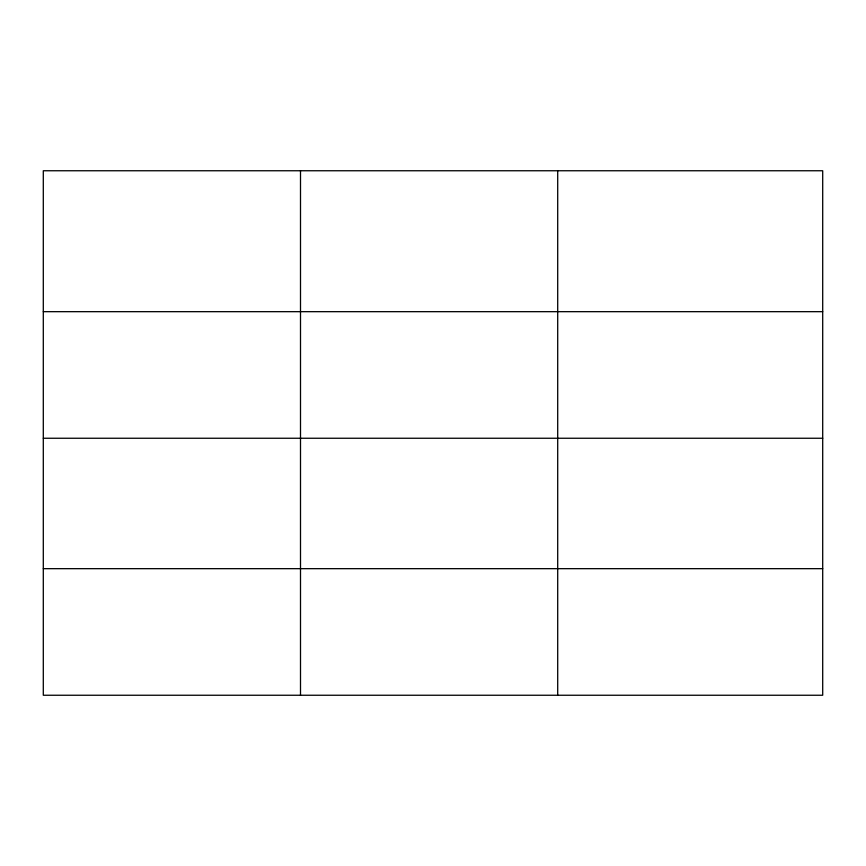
<?xml version="1.0" encoding="UTF-8"?>
<svg xmlns="http://www.w3.org/2000/svg" width="866" height="866" viewBox="0 0 866 866"><rect width="100%" height="100%" fill="white"/><g stroke="black" fill="none" stroke-linecap="round" stroke-linejoin="round"><path stroke-width="1.3" d="M822.7 438.25L822.7 170.754L43.3 170.754L43.3 695.246L822.7 695.246L822.7 438.25L43.3 438.25M43.3 311.673L822.7 311.673M43.3 568.67L822.7 568.67M557.704 170.754L557.704 695.246M300.502 170.754L300.502 695.246"/></g></svg>
